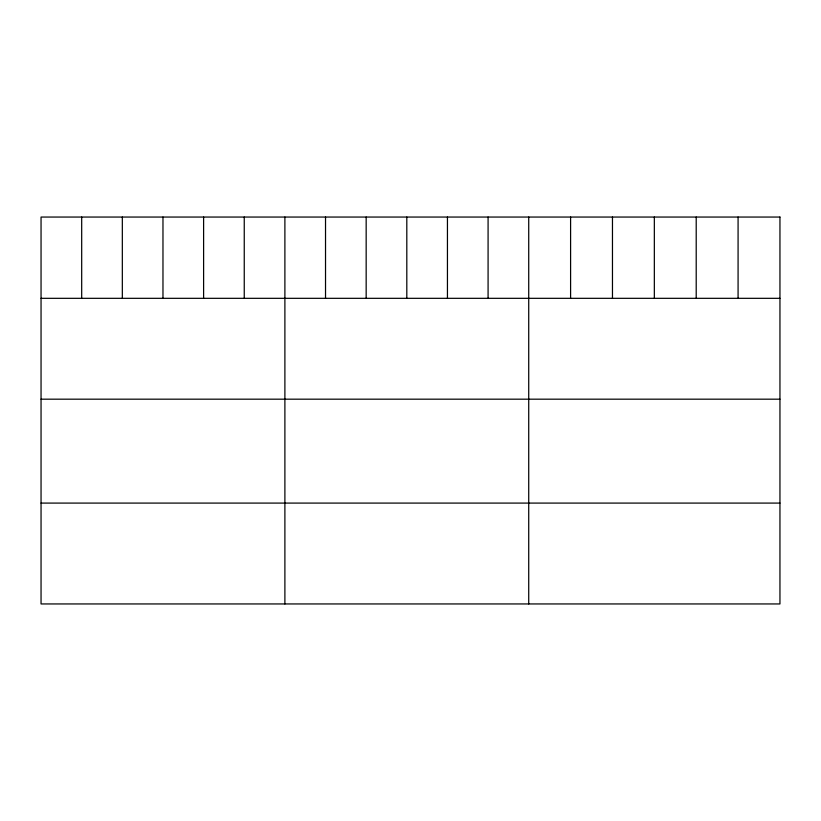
<?xml version="1.0" encoding="UTF-8"?>
<svg xmlns="http://www.w3.org/2000/svg" width="821" height="821" viewBox="0 0 821 821"><rect width="100%" height="100%" fill="white"/><g stroke="black" fill="none" stroke-linecap="round" stroke-linejoin="round"><path stroke-width="1.23" d="M41.05 298.321L779.95 298.321M41.05 399.18L779.95 399.18M41.05 503.088L779.95 503.088M738.079 217.052L738.079 298.321M696.208 217.052L696.208 298.321M654.337 217.052L654.337 298.321M612.466 217.052L612.466 298.321M570.595 217.052L570.595 298.321M528.724 217.052L528.724 603.948M488.085 217.052L488.085 298.321M447.445 217.052L447.445 298.321M406.805 217.052L406.805 298.321M366.166 217.052L366.166 298.321M325.526 217.052L325.526 298.321M284.887 217.052L284.887 603.948M244.248 217.052L244.248 298.321M203.608 217.052L203.608 298.321M162.969 217.052L162.969 298.321M122.329 217.052L122.329 298.321M81.69 217.052L81.69 298.321M779.95 217.052L41.05 217.052L41.05 603.948L779.95 603.948L779.95 217.052"/></g></svg>
